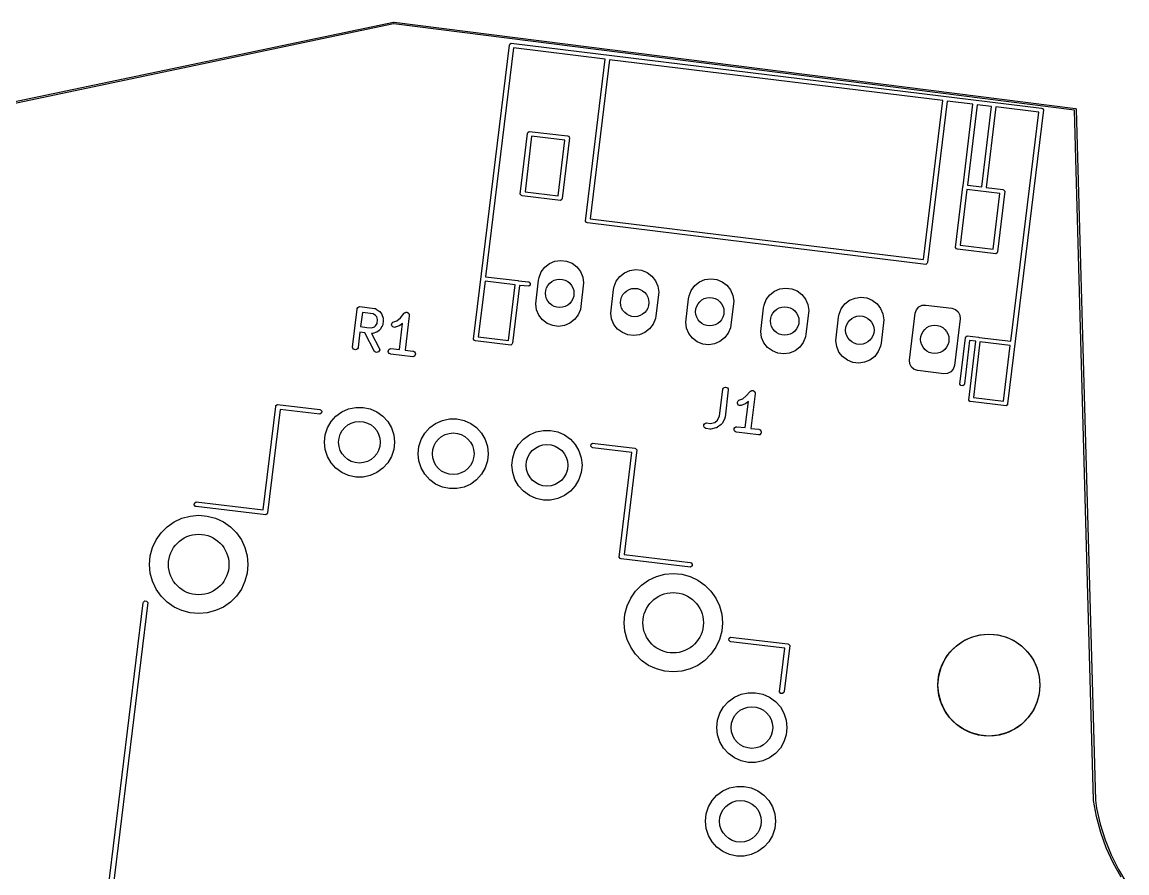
# Model space of a CAD drawing. Extents: x 3.63 to 6.09, y -4.55 to -2.25.
# Drawn here: x 4.633 to 5.784, y -3.136 to -2.249 of the extents above; entities that cross this region are included whole.
import ezdxf

# ---------------------------------------------------------------- set-up
doc = ezdxf.new("R2010")
doc.units = 0
doc.header["$MEASUREMENT"] = 0
doc.layers.add('BLACK', color=7, linetype='CONTINUOUS')

msp = doc.modelspace()

# ---------------------------------------------------------------- linework, layer by layer
at = {"layer": 'BLACK', "linetype": 'CONTINUOUS'}
for p, q in [((4.4659, -2.3652), (5.0198, -2.249)), ((5.0198, -2.251), (4.466, -2.3671)), ((5.0198, -2.249), (5.0202, -2.249)), ((5.0199, -2.251), (5.0198, -2.251)), ((5.729, -2.3408), (5.0199, -2.251)), ((5.0202, -2.249), (5.0203, -2.2491)), ((5.0203, -2.2491), (5.7301, -2.339)), ((5.1031, -2.5795), (5.1405, -2.273)), ((5.1448, -2.2759), (5.1156, -2.5145)), ((5.1405, -2.273), (5.1408, -2.2722)), ((5.1408, -2.2722), (5.1422, -2.2711)), ((5.1422, -2.2711), (5.6949, -2.3387)), ((5.2403, -2.2876), (5.1448, -2.2759)), ((5.2197, -2.4566), (5.2403, -2.2876)), ((5.2448, -2.2882), (5.2246, -2.4541)), ((5.592, -2.3307), (5.2448, -2.2882)), ((5.5718, -2.4966), (5.592, -2.3307)), ((5.5965, -2.3313), (5.576, -2.4995)), ((5.6233, -2.3345), (5.5965, -2.3313)), ((5.613, -2.4198), (5.6233, -2.3345)), ((5.6278, -2.3351), (5.6176, -2.4191)), ((5.6428, -2.3369), (5.6278, -2.3351)), ((5.6327, -2.4208), (5.6428, -2.3369)), ((5.6473, -2.3375), (5.6372, -2.4214)), ((5.692, -2.343), (5.6473, -2.3375)), ((5.6969, -2.3405), (5.6595, -2.647)), ((5.6629, -2.5815), (5.692, -2.343)), ((5.6949, -2.3387), (5.6958, -2.339)), ((5.6958, -2.339), (5.6969, -2.3405)), ((5.7491, -3.0598), (5.729, -2.3408)), ((5.7301, -2.339), (5.7303, -2.3391)), ((5.7303, -2.3391), (5.7304, -2.3391)), ((5.7304, -2.3391), (5.7304, -2.3391)), ((5.7304, -2.3391), (5.7305, -2.3391)), ((5.7305, -2.3391), (5.7307, -2.3394)), ((5.7307, -2.3394), (5.7309, -2.3396)), ((5.7309, -2.3396), (5.7309, -2.3397)), ((5.7309, -2.3397), (5.7309, -2.3397)), ((5.7309, -2.3397), (5.7309, -2.34)), ((5.7309, -2.34), (5.751, -3.0599)), ((5.1518, -2.4284), (5.1594, -2.365)), ((5.1636, -2.3679), (5.1567, -2.4259)), ((5.1594, -2.365), (5.1597, -2.3641)), ((5.1597, -2.3641), (5.1611, -2.363)), ((5.1611, -2.363), (5.2011, -2.3677)), ((5.1982, -2.372), (5.1636, -2.3679)), ((5.2031, -2.3695), (5.1955, -2.4329)), ((5.2011, -2.3677), (5.202, -2.368)), ((5.202, -2.368), (5.2027, -2.3689)), ((5.2027, -2.3689), (5.2031, -2.3695)), ((5.1912, -2.43), (5.1982, -2.372)), ((5.1529, -2.4299), (5.1518, -2.4284)), ((5.1567, -2.4259), (5.1912, -2.43)), ((5.6051, -2.4841), (5.6127, -2.4207)), ((5.6169, -2.4236), (5.61, -2.4816)), ((5.6127, -2.4207), (5.613, -2.4198)), ((5.6515, -2.4276), (5.6169, -2.4236)), ((5.6176, -2.4191), (5.6327, -2.4208)), ((5.6372, -2.4214), (5.6544, -2.4234)), ((5.6445, -2.4857), (5.6515, -2.4276)), ((5.6564, -2.4251), (5.6488, -2.4886)), ((5.6544, -2.4234), (5.6553, -2.4237)), ((5.6553, -2.4237), (5.656, -2.4246)), ((5.656, -2.4246), (5.6564, -2.4251)), ((5.1538, -2.4302), (5.1529, -2.4299)), ((5.1938, -2.4349), (5.1538, -2.4302)), ((5.1952, -2.4338), (5.1938, -2.4349)), ((5.1955, -2.4329), (5.1952, -2.4338)), ((5.2208, -2.458), (5.2197, -2.4566)), ((5.2217, -2.4583), (5.2208, -2.458)), ((5.5743, -2.5015), (5.2217, -2.4583)), ((5.2246, -2.4541), (5.5718, -2.4966)), ((5.6062, -2.4855), (5.6051, -2.4841)), ((5.6071, -2.4858), (5.6062, -2.4855)), ((5.6471, -2.4905), (5.6071, -2.4858)), ((5.61, -2.4816), (5.6445, -2.4857)), ((5.1879, -2.4982), (5.194, -2.4974)), ((5.194, -2.4974), (5.2001, -2.4981)), ((5.6485, -2.4894), (5.6471, -2.4905)), ((5.6488, -2.4886), (5.6485, -2.4894)), ((5.1736, -2.5094), (5.1773, -2.5044)), ((5.1773, -2.5044), (5.1822, -2.5006)), ((5.1822, -2.5006), (5.1879, -2.4982)), ((5.2001, -2.4981), (5.2058, -2.5004)), ((5.2058, -2.5004), (5.2107, -2.5042)), ((5.2107, -2.5042), (5.2145, -2.509)), ((5.2145, -2.509), (5.2169, -2.5147)), ((5.2603, -2.5102), (5.266, -2.5078)), ((5.266, -2.5078), (5.2721, -2.507)), ((5.2721, -2.507), (5.2782, -2.5077)), ((5.2782, -2.5077), (5.284, -2.51)), ((5.5757, -2.5003), (5.5743, -2.5015)), ((5.5743, -2.5015), (5.5743, -2.5015)), ((5.5743, -2.5015), (5.5743, -2.5015)), ((5.5743, -2.5015), (5.5743, -2.5015)), ((5.576, -2.4995), (5.5757, -2.5003)), ((5.1151, -2.519), (5.108, -2.577)), ((5.1464, -2.5227), (5.1151, -2.519)), ((5.1156, -2.5145), (5.1493, -2.5185)), ((5.1493, -2.5185), (5.15, -2.5187)), ((5.15, -2.5187), (5.1602, -2.5198)), ((5.1602, -2.5198), (5.1611, -2.5201)), ((5.1611, -2.5201), (5.1622, -2.5215)), ((5.1679, -2.5427), (5.1707, -2.5181)), ((5.1707, -2.5181), (5.1713, -2.5151)), ((5.1713, -2.5151), (5.1736, -2.5094)), ((5.2169, -2.5147), (5.2178, -2.5208)), ((5.2495, -2.5247), (5.2518, -2.519)), ((5.2518, -2.519), (5.2555, -2.514)), ((5.2555, -2.514), (5.2603, -2.5102)), ((5.284, -2.51), (5.2889, -2.5137)), ((5.2889, -2.5137), (5.2927, -2.5186)), ((5.2927, -2.5186), (5.2951, -2.5243)), ((5.3336, -2.5236), (5.3385, -2.5198)), ((5.3385, -2.5198), (5.3442, -2.5174)), ((5.3442, -2.5174), (5.3503, -2.5166)), ((5.3503, -2.5166), (5.3564, -2.5173)), ((5.3564, -2.5173), (5.3621, -2.5196)), ((5.3621, -2.5196), (5.367, -2.5233)), ((5.1394, -2.5807), (5.1464, -2.5227)), ((5.1509, -2.5234), (5.1437, -2.5836)), ((5.1606, -2.5244), (5.1509, -2.5234)), ((5.162, -2.5233), (5.1606, -2.5244)), ((5.1622, -2.5215), (5.162, -2.5233)), ((5.2178, -2.5208), (5.215, -2.5454)), ((5.2461, -2.5523), (5.2489, -2.5277)), ((5.2489, -2.5277), (5.2495, -2.5247)), ((5.296, -2.5304), (5.2931, -2.555)), ((5.2951, -2.5243), (5.296, -2.5304)), ((5.3276, -2.5343), (5.3299, -2.5286)), ((5.3299, -2.5286), (5.3336, -2.5236)), ((5.367, -2.5233), (5.3708, -2.5282)), ((5.3708, -2.5282), (5.3733, -2.5339)), ((5.4118, -2.5332), (5.4167, -2.5294)), ((5.4167, -2.5294), (5.4223, -2.527)), ((5.4223, -2.527), (5.4284, -2.5262)), ((5.4284, -2.5262), (5.4346, -2.5269)), ((5.4346, -2.5269), (5.4403, -2.5292)), ((5.4403, -2.5292), (5.4452, -2.5329)), ((5.1688, -2.5488), (5.1679, -2.5427)), ((5.3242, -2.5619), (5.327, -2.5373)), ((5.327, -2.5373), (5.3276, -2.5343)), ((5.3741, -2.54), (5.3713, -2.5646)), ((5.3733, -2.5339), (5.3741, -2.54)), ((5.4058, -2.5439), (5.4081, -2.5382)), ((5.4081, -2.5382), (5.4118, -2.5332)), ((5.4452, -2.5329), (5.449, -2.5378)), ((5.449, -2.5378), (5.4514, -2.5435)), ((5.4514, -2.5435), (5.4523, -2.5496)), ((5.4862, -2.5478), (5.4899, -2.5428)), ((5.4899, -2.5428), (5.4948, -2.539)), ((5.4948, -2.539), (5.5005, -2.5366)), ((5.5005, -2.5366), (5.5066, -2.5358)), ((5.5066, -2.5358), (5.5127, -2.5365)), ((5.5127, -2.5365), (5.5184, -2.5388)), ((5.5184, -2.5388), (5.5234, -2.5425)), ((5.5234, -2.5425), (5.5271, -2.5474)), ((4.9771, -2.5878), (4.9819, -2.5481)), ((4.9819, -2.5481), (4.982, -2.5476)), ((4.982, -2.5476), (4.9826, -2.5466)), ((4.9826, -2.5466), (4.9835, -2.5459)), ((4.9835, -2.5459), (4.9846, -2.5456)), ((4.9846, -2.5456), (5, -2.5474)), ((4.9873, -2.5518), (4.9855, -2.5664)), ((4.9986, -2.5531), (4.9873, -2.5518)), ((5.0011, -2.5547), (4.9986, -2.5531)), ((5, -2.5474), (5.0006, -2.5475)), ((5.0006, -2.5475), (5.0007, -2.5476)), ((5.0007, -2.5476), (5.0008, -2.5476)), ((5.0008, -2.5476), (5.0013, -2.5479)), ((5.0022, -2.5561), (5.0011, -2.5547)), ((5.0013, -2.5479), (5.0016, -2.5481)), ((5.0016, -2.5481), (5.0017, -2.5481)), ((5.0017, -2.5481), (5.0048, -2.5502)), ((5.0048, -2.5502), (5.005, -2.5504)), ((5.005, -2.5504), (5.0051, -2.5504)), ((5.0051, -2.5504), (5.0051, -2.5505)), ((5.0051, -2.5505), (5.0053, -2.5506)), ((5.0053, -2.5506), (5.0054, -2.5508)), ((5.0054, -2.5508), (5.0071, -2.5529)), ((5.0071, -2.5529), (5.0073, -2.5532)), ((5.0073, -2.5532), (5.0073, -2.5532)), ((5.0073, -2.5532), (5.0074, -2.5533)), ((5.0074, -2.5533), (5.0074, -2.5534)), ((5.0074, -2.5534), (5.0075, -2.5538)), ((5.0075, -2.5538), (5.009, -2.5577)), ((5.0269, -2.5573), (5.0309, -2.5525)), ((5.0309, -2.5525), (5.0314, -2.5521)), ((5.0309, -2.5525), (5.0309, -2.5525)), ((5.0309, -2.5525), (5.0309, -2.5525)), ((5.0309, -2.5525), (5.0309, -2.5525)), ((5.0314, -2.5521), (5.0316, -2.552)), ((5.0316, -2.552), (5.0319, -2.5518)), ((5.036, -2.5551), (5.0317, -2.591)), ((5.0319, -2.5518), (5.0321, -2.5517)), ((5.0321, -2.5517), (5.0324, -2.5516)), ((5.0324, -2.5516), (5.0327, -2.5516)), ((5.0327, -2.5516), (5.033, -2.5515)), ((5.033, -2.5515), (5.0332, -2.5515)), ((5.0332, -2.5515), (5.0335, -2.5515)), ((5.0335, -2.5515), (5.0338, -2.5516)), ((5.0338, -2.5516), (5.0341, -2.5516)), ((5.0341, -2.5516), (5.0344, -2.5518)), ((5.0344, -2.5518), (5.0346, -2.5519)), ((5.0346, -2.5519), (5.0349, -2.5521)), ((5.0349, -2.5521), (5.0351, -2.5522)), ((5.0351, -2.5522), (5.0353, -2.5524)), ((5.0353, -2.5524), (5.0355, -2.5526)), ((5.0355, -2.5526), (5.0356, -2.5529)), ((5.0356, -2.5529), (5.0358, -2.5531)), ((5.0358, -2.5531), (5.0359, -2.5534)), ((5.0359, -2.5534), (5.036, -2.5536)), ((5.036, -2.5536), (5.036, -2.5539)), ((5.036, -2.5539), (5.0361, -2.5542)), ((5.0361, -2.5548), (5.036, -2.5551)), ((5.0361, -2.5542), (5.0361, -2.5545)), ((5.0361, -2.5545), (5.0361, -2.5548)), ((5.1712, -2.5545), (5.1688, -2.5488)), ((5.175, -2.5593), (5.1712, -2.5545)), ((5.2121, -2.5541), (5.2084, -2.5591)), ((5.2144, -2.5484), (5.2121, -2.5541)), ((5.215, -2.5454), (5.2144, -2.5484)), ((5.2469, -2.5584), (5.2461, -2.5523)), ((5.2931, -2.555), (5.2926, -2.558)), ((5.4024, -2.5715), (5.4052, -2.5469)), ((5.4052, -2.5469), (5.4058, -2.5439)), ((5.4523, -2.5496), (5.4494, -2.5742)), ((5.4833, -2.5565), (5.4839, -2.5535)), ((5.4839, -2.5535), (5.4862, -2.5478)), ((5.5271, -2.5474), (5.5296, -2.5531)), ((5.5296, -2.5531), (5.5304, -2.5592)), ((5.5572, -2.6013), (5.5632, -2.5524)), ((5.5632, -2.5524), (5.5644, -2.5488)), ((5.5644, -2.5488), (5.5669, -2.5459)), ((5.5669, -2.5459), (5.5703, -2.5441)), ((5.5703, -2.5441), (5.5741, -2.5439)), ((5.5741, -2.5439), (5.6015, -2.5472)), ((5.6015, -2.5472), (5.6052, -2.5484)), ((5.6052, -2.5484), (5.6081, -2.5509)), ((5.6081, -2.5509), (5.6098, -2.5544)), ((5.6098, -2.5544), (5.6101, -2.5582)), ((4.9855, -2.5664), (4.9918, -2.5672)), ((4.9998, -2.5667), (5.0011, -2.5657)), ((5.0011, -2.5657), (5.0027, -2.5631)), ((5.0032, -2.5589), (5.0022, -2.5561)), ((5.0027, -2.5631), (5.0032, -2.5589)), ((5.0077, -2.5662), (5.0057, -2.5694)), ((5.0078, -2.5662), (5.0077, -2.5662)), ((5.008, -2.5659), (5.0078, -2.5662)), ((5.0083, -2.5654), (5.008, -2.5659)), ((5.0085, -2.5646), (5.0083, -2.5652)), ((5.0083, -2.5652), (5.0083, -2.5653)), ((5.0083, -2.5653), (5.0083, -2.5654)), ((5.009, -2.5595), (5.0085, -2.5646)), ((5.009, -2.5577), (5.0091, -2.5583)), ((5.0091, -2.5594), (5.009, -2.5595)), ((5.0091, -2.5583), (5.0091, -2.5584)), ((5.0091, -2.5584), (5.0092, -2.5585)), ((5.0092, -2.5585), (5.0091, -2.559)), ((5.0091, -2.559), (5.0091, -2.5594)), ((5.0177, -2.5647), (5.0178, -2.5635)), ((5.0181, -2.5657), (5.0177, -2.5647)), ((5.0178, -2.5635), (5.0183, -2.5625)), ((5.0189, -2.5666), (5.0181, -2.5657)), ((5.0183, -2.5625), (5.0191, -2.5617)), ((5.0199, -2.5671), (5.0189, -2.5666)), ((5.0191, -2.5617), (5.0233, -2.5602)), ((5.0256, -2.5656), (5.0216, -2.567)), ((5.0233, -2.5602), (5.0269, -2.5573)), ((5.0259, -2.5655), (5.0256, -2.5656)), ((5.0259, -2.5903), (5.0292, -2.563)), ((5.026, -2.5654), (5.0259, -2.5655)), ((5.0261, -2.5654), (5.026, -2.5654)), ((5.0262, -2.5653), (5.0261, -2.5654)), ((5.0264, -2.5652), (5.0262, -2.5653)), ((5.0292, -2.563), (5.0264, -2.5652)), ((5.1799, -2.5631), (5.175, -2.5593)), ((5.1856, -2.5654), (5.1799, -2.5631)), ((5.1917, -2.5661), (5.1856, -2.5654)), ((5.1979, -2.5653), (5.1917, -2.5661)), ((5.2035, -2.5628), (5.1979, -2.5653)), ((5.2084, -2.5591), (5.2035, -2.5628)), ((5.2493, -2.5641), (5.2469, -2.5584)), ((5.2531, -2.5689), (5.2493, -2.5641)), ((5.2903, -2.5637), (5.2865, -2.5686)), ((5.2926, -2.558), (5.2903, -2.5637)), ((5.3251, -2.568), (5.3242, -2.5619)), ((5.3713, -2.5646), (5.3707, -2.5676)), ((5.4805, -2.5811), (5.4833, -2.5565)), ((5.5304, -2.5592), (5.5276, -2.5838)), ((5.6101, -2.5582), (5.6041, -2.607)), ((4.9848, -2.5722), (4.9829, -2.5879)), ((4.9897, -2.5728), (4.9848, -2.5722)), ((5, -2.5922), (4.9897, -2.5728)), ((4.9918, -2.5672), (4.9919, -2.5672)), ((4.9919, -2.5672), (4.992, -2.5672)), ((4.992, -2.5672), (4.9969, -2.5678)), ((4.9969, -2.5737), (4.9968, -2.5737)), ((4.9968, -2.5737), (5.0049, -2.5889)), ((4.9969, -2.5678), (4.9998, -2.5667)), ((4.9974, -2.5737), (4.9969, -2.5737)), ((4.9975, -2.5737), (4.9974, -2.5737)), ((4.9976, -2.5737), (4.9975, -2.5737)), ((4.9982, -2.5736), (4.9976, -2.5737)), ((5.0021, -2.5721), (4.9982, -2.5736)), ((5.0025, -2.572), (5.0021, -2.5721)), ((5.0026, -2.5719), (5.0025, -2.572)), ((5.0027, -2.5719), (5.0026, -2.5719)), ((5.0026, -2.5719), (5.0026, -2.5719)), ((5.0029, -2.5717), (5.0027, -2.5719)), ((5.005, -2.57), (5.0029, -2.5717)), ((5.0053, -2.5698), (5.005, -2.57)), ((5.0054, -2.5697), (5.0053, -2.5698)), ((5.0055, -2.5696), (5.0054, -2.5697)), ((5.0054, -2.5697), (5.0054, -2.5697)), ((5.0057, -2.5694), (5.0055, -2.5696)), ((5.0211, -2.5672), (5.0199, -2.5671)), ((5.0216, -2.567), (5.0211, -2.5672)), ((5.108, -2.577), (5.1394, -2.5807)), ((5.2581, -2.5726), (5.2531, -2.5689)), ((5.2638, -2.575), (5.2581, -2.5726)), ((5.2699, -2.5757), (5.2638, -2.575)), ((5.276, -2.5749), (5.2699, -2.5757)), ((5.2817, -2.5724), (5.276, -2.5749)), ((5.2865, -2.5686), (5.2817, -2.5724)), ((5.3275, -2.5737), (5.3251, -2.568)), ((5.3313, -2.5785), (5.3275, -2.5737)), ((5.3684, -2.5733), (5.3647, -2.5782)), ((5.3707, -2.5676), (5.3684, -2.5733)), ((5.4032, -2.5776), (5.4024, -2.5715)), ((5.4056, -2.5833), (5.4032, -2.5776)), ((5.4489, -2.5772), (5.4466, -2.5829)), ((5.4494, -2.5742), (5.4489, -2.5772)), ((5.6098, -2.6265), (5.6156, -2.5781)), ((5.6156, -2.5781), (5.6158, -2.5772)), ((5.6158, -2.5772), (5.6173, -2.5761)), ((5.6158, -2.5772), (5.6158, -2.5772)), ((5.6173, -2.5761), (5.6291, -2.5774)), ((5.6291, -2.5774), (5.63, -2.5777)), ((5.63, -2.5777), (5.6629, -2.5815)), ((4.9774, -2.5889), (4.9771, -2.5878)), ((4.9781, -2.5898), (4.9774, -2.5889)), ((4.9822, -2.5895), (4.9813, -2.5902)), ((4.9828, -2.5885), (4.9822, -2.5895)), ((4.9829, -2.5879), (4.9828, -2.5885)), ((5.0049, -2.5889), (5.0052, -2.5895)), ((5.0052, -2.5895), (5.0053, -2.5906)), ((5.015, -2.5902), (5.0159, -2.5895)), ((5.0159, -2.5895), (5.017, -2.5892)), ((5.017, -2.5892), (5.0259, -2.5903)), ((5.1042, -2.581), (5.1031, -2.5795)), ((5.1051, -2.5813), (5.1042, -2.581)), ((5.1419, -2.5856), (5.1051, -2.5813)), ((5.1434, -2.5845), (5.1419, -2.5856)), ((5.1419, -2.5856), (5.1419, -2.5856)), ((5.1419, -2.5856), (5.1419, -2.5856)), ((5.1419, -2.5856), (5.1419, -2.5856)), ((5.1437, -2.5836), (5.1434, -2.5845)), ((5.3362, -2.5822), (5.3313, -2.5785)), ((5.3419, -2.5846), (5.3362, -2.5822)), ((5.3481, -2.5853), (5.3419, -2.5846)), ((5.3542, -2.5844), (5.3481, -2.5853)), ((5.3598, -2.582), (5.3542, -2.5844)), ((5.3647, -2.5782), (5.3598, -2.582)), ((5.4094, -2.5881), (5.4056, -2.5833)), ((5.4144, -2.5918), (5.4094, -2.5881)), ((5.4429, -2.5878), (5.438, -2.5916)), ((5.4466, -2.5829), (5.4429, -2.5878)), ((5.4814, -2.5872), (5.4805, -2.5811)), ((5.4838, -2.5929), (5.4814, -2.5872)), ((5.527, -2.5868), (5.5247, -2.5925)), ((5.5276, -2.5838), (5.527, -2.5868)), ((5.6198, -2.581), (5.6144, -2.6261)), ((5.6189, -2.6429), (5.6262, -2.5817)), ((5.6262, -2.5817), (5.6198, -2.581)), ((5.6307, -2.5823), (5.6238, -2.6404)), ((5.6623, -2.5861), (5.6307, -2.5823)), ((5.6552, -2.6441), (5.6623, -2.5861)), ((4.9791, -2.5904), (4.9781, -2.5898)), ((4.9802, -2.5905), (4.9791, -2.5904)), ((4.9813, -2.5902), (4.9802, -2.5905)), ((5.0009, -2.5929), (5, -2.5922)), ((5.002, -2.5933), (5.0009, -2.5929)), ((5.0032, -2.5931), (5.002, -2.5933)), ((5.0042, -2.5926), (5.0032, -2.5931)), ((5.0049, -2.5917), (5.0042, -2.5926)), ((5.0053, -2.5906), (5.0049, -2.5917)), ((5.0143, -2.5924), (5.0144, -2.5912)), ((5.0146, -2.5935), (5.0143, -2.5924)), ((5.0144, -2.5912), (5.015, -2.5902)), ((5.0153, -2.5944), (5.0146, -2.5935)), ((5.0163, -2.5949), (5.0153, -2.5944)), ((5.0169, -2.5951), (5.0163, -2.5949)), ((5.0398, -2.5978), (5.0169, -2.5951)), ((5.0317, -2.591), (5.0399, -2.592)), ((5.0409, -2.5975), (5.0398, -2.5978)), ((5.0399, -2.592), (5.0405, -2.5921)), ((5.0405, -2.5921), (5.0415, -2.5927)), ((5.0418, -2.5968), (5.0409, -2.5975)), ((5.0415, -2.5927), (5.0422, -2.5936)), ((5.0424, -2.5958), (5.0418, -2.5968)), ((5.0422, -2.5936), (5.0425, -2.5947)), ((5.0425, -2.5947), (5.0424, -2.5958)), ((5.4201, -2.5942), (5.4144, -2.5918)), ((5.4262, -2.5949), (5.4201, -2.5942)), ((5.4323, -2.594), (5.4262, -2.5949)), ((5.438, -2.5916), (5.4323, -2.594)), ((5.4876, -2.5977), (5.4838, -2.5929)), ((5.4925, -2.6014), (5.4876, -2.5977)), ((5.521, -2.5974), (5.5161, -2.6012)), ((5.5247, -2.5925), (5.521, -2.5974)), ((5.4982, -2.6037), (5.4925, -2.6014)), ((5.5044, -2.6045), (5.4982, -2.6037)), ((5.5105, -2.6036), (5.5044, -2.6045)), ((5.5161, -2.6012), (5.5105, -2.6036)), ((5.5575, -2.6051), (5.5572, -2.6013)), ((5.5592, -2.6085), (5.5575, -2.6051)), ((5.5621, -2.611), (5.5592, -2.6085)), ((5.5658, -2.6122), (5.5621, -2.611)), ((5.5931, -2.6156), (5.5658, -2.6122)), ((5.6029, -2.6107), (5.6004, -2.6136)), ((5.6041, -2.607), (5.6029, -2.6107)), ((5.5969, -2.6153), (5.5931, -2.6156)), ((5.6004, -2.6136), (5.5969, -2.6153)), ((5.3594, -2.6594), (5.3627, -2.6321)), ((5.3627, -2.6321), (5.3628, -2.6316)), ((5.3628, -2.6316), (5.3634, -2.6306)), ((5.3634, -2.6306), (5.3643, -2.6298)), ((5.3643, -2.6298), (5.3654, -2.6295)), ((5.3685, -2.6323), (5.3651, -2.6608)), ((5.3654, -2.6295), (5.3665, -2.6297)), ((5.3665, -2.6297), (5.3675, -2.6302)), ((5.3675, -2.6302), (5.3682, -2.6312)), ((5.3682, -2.6312), (5.3685, -2.6323)), ((5.3872, -2.6387), (5.3913, -2.634)), ((5.3913, -2.634), (5.3917, -2.6336)), ((5.3913, -2.634), (5.3913, -2.634)), ((5.3913, -2.634), (5.3913, -2.634)), ((5.3913, -2.634), (5.3913, -2.634)), ((5.3917, -2.6336), (5.392, -2.6335)), ((5.392, -2.6335), (5.3922, -2.6333)), ((5.3922, -2.6333), (5.3925, -2.6332)), ((5.3925, -2.6332), (5.3927, -2.6331)), ((5.3927, -2.6331), (5.393, -2.633)), ((5.393, -2.633), (5.3933, -2.633)), ((5.3933, -2.633), (5.3936, -2.633)), ((5.3936, -2.633), (5.3939, -2.633)), ((5.3939, -2.633), (5.3941, -2.6331)), ((5.3941, -2.6331), (5.3944, -2.6331)), ((5.3944, -2.6331), (5.3947, -2.6332)), ((5.3947, -2.6332), (5.395, -2.6333)), ((5.395, -2.6333), (5.3952, -2.6335)), ((5.3952, -2.6335), (5.3954, -2.6337)), ((5.3954, -2.6337), (5.3956, -2.6339)), ((5.3956, -2.6339), (5.3958, -2.6341)), ((5.3958, -2.6341), (5.396, -2.6343)), ((5.396, -2.6343), (5.3961, -2.6346)), ((5.3961, -2.6346), (5.3962, -2.6349)), ((5.3962, -2.6349), (5.3964, -2.6351)), ((5.3964, -2.6351), (5.3964, -2.6354)), ((5.3964, -2.6354), (5.3965, -2.6357)), ((5.6109, -2.6279), (5.6098, -2.6265)), ((5.6127, -2.6281), (5.6109, -2.6279)), ((5.6141, -2.627), (5.6127, -2.6281)), ((5.6144, -2.6261), (5.6141, -2.627)), ((5.3781, -2.645), (5.3786, -2.6439)), ((5.3781, -2.6461), (5.3781, -2.645)), ((5.3784, -2.6472), (5.3781, -2.6461)), ((5.3786, -2.6439), (5.3795, -2.6432)), ((5.3795, -2.6432), (5.3836, -2.6416)), ((5.3859, -2.647), (5.382, -2.6485)), ((5.3836, -2.6416), (5.3872, -2.6387)), ((5.3863, -2.6469), (5.3859, -2.647)), ((5.3862, -2.6717), (5.3895, -2.6444)), ((5.3864, -2.6469), (5.3863, -2.6469)), ((5.3865, -2.6468), (5.3864, -2.6468)), ((5.3864, -2.6468), (5.3864, -2.6469)), ((5.3867, -2.6466), (5.3865, -2.6468)), ((5.3895, -2.6444), (5.3867, -2.6466)), ((5.3964, -2.6365), (5.392, -2.6724)), ((5.3965, -2.6357), (5.3964, -2.636)), ((5.3964, -2.636), (5.3964, -2.6363)), ((5.3964, -2.6363), (5.3964, -2.6365)), ((5.62, -2.6443), (5.6189, -2.6429)), ((5.6209, -2.6446), (5.62, -2.6443)), ((5.6578, -2.6489), (5.6209, -2.6446)), ((5.6238, -2.6404), (5.6552, -2.6441)), ((5.6595, -2.647), (5.6592, -2.6478)), ((4.8839, -2.7575), (4.897, -2.6496)), ((4.9015, -2.6526), (4.8884, -2.7606)), ((4.897, -2.6496), (4.8973, -2.6487)), ((4.8973, -2.6487), (4.8988, -2.6475)), ((4.8988, -2.6475), (4.9428, -2.6527)), ((4.9431, -2.6576), (4.9015, -2.6526)), ((4.9428, -2.6527), (4.9437, -2.653)), ((4.9446, -2.6564), (4.9431, -2.6576)), ((4.9437, -2.653), (4.9449, -2.6545)), ((4.9449, -2.6545), (4.9446, -2.6564)), ((4.9598, -2.6597), (4.9659, -2.6553)), ((4.9659, -2.6553), (4.9729, -2.6522)), ((4.9729, -2.6522), (4.9804, -2.6506)), ((4.9804, -2.6506), (4.988, -2.6506)), ((4.988, -2.6506), (4.9955, -2.6522)), ((4.9955, -2.6522), (5.0024, -2.6553)), ((5.0024, -2.6553), (5.0086, -2.6597)), ((5.3792, -2.6481), (5.3784, -2.6472)), ((5.3803, -2.6486), (5.3792, -2.6481)), ((5.3814, -2.6486), (5.3803, -2.6486)), ((5.382, -2.6485), (5.3814, -2.6486)), ((5.6592, -2.6478), (5.6578, -2.6489)), ((5.6578, -2.6489), (5.6578, -2.6489)), ((5.6578, -2.6489), (5.6578, -2.6489)), ((5.6578, -2.6489), (5.6578, -2.6489)), ((4.9509, -2.672), (4.9547, -2.6654)), ((4.9547, -2.6654), (4.9598, -2.6597)), ((5.0086, -2.6597), (5.0137, -2.6654)), ((5.0137, -2.6654), (5.0175, -2.672)), ((5.0575, -2.6717), (5.0636, -2.6673)), ((5.0636, -2.6673), (5.0706, -2.6642)), ((5.0706, -2.6642), (5.0781, -2.6626)), ((5.0781, -2.6626), (5.0857, -2.6626)), ((5.0857, -2.6626), (5.0932, -2.6642)), ((5.0932, -2.6642), (5.1001, -2.6673)), ((5.1001, -2.6673), (5.1063, -2.6717)), ((5.343, -2.6699), (5.3431, -2.6688)), ((5.3433, -2.6711), (5.343, -2.6699)), ((5.3431, -2.6688), (5.3437, -2.6678)), ((5.3437, -2.6678), (5.3446, -2.6671)), ((5.3446, -2.6671), (5.3457, -2.6668)), ((5.3457, -2.6668), (5.3497, -2.6672)), ((5.3497, -2.6672), (5.3543, -2.6662)), ((5.3543, -2.6662), (5.3573, -2.6638)), ((5.3573, -2.6638), (5.3594, -2.6594)), ((5.3611, -2.6683), (5.3573, -2.6713)), ((5.3614, -2.668), (5.3611, -2.6683)), ((5.3611, -2.6683), (5.3611, -2.6683)), ((5.3619, -2.6677), (5.3614, -2.668)), ((5.362, -2.6675), (5.3619, -2.6676)), ((5.3619, -2.6676), (5.3619, -2.6677)), ((5.3623, -2.667), (5.362, -2.6675)), ((5.3648, -2.6617), (5.3623, -2.667)), ((5.365, -2.6613), (5.3648, -2.6617)), ((5.3651, -2.6608), (5.365, -2.661)), ((5.365, -2.661), (5.365, -2.6611)), ((5.365, -2.6611), (5.365, -2.6612)), ((5.365, -2.6612), (5.365, -2.6613)), ((4.9477, -2.6869), (4.9485, -2.6793)), ((4.9485, -2.6793), (4.9509, -2.672)), ((5.0175, -2.672), (5.0199, -2.6793)), ((5.0199, -2.6793), (5.0207, -2.6869)), ((5.0485, -2.684), (5.0524, -2.6774)), ((5.0524, -2.6774), (5.0575, -2.6717)), ((5.1063, -2.6717), (5.1114, -2.6774)), ((5.1114, -2.6774), (5.1152, -2.684)), ((5.1552, -2.6837), (5.1613, -2.6792)), ((5.1613, -2.6792), (5.1683, -2.6761)), ((5.1683, -2.6761), (5.1758, -2.6746)), ((5.1758, -2.6746), (5.1834, -2.6746)), ((5.1834, -2.6746), (5.1909, -2.6761)), ((5.1909, -2.6761), (5.1978, -2.6792)), ((5.1978, -2.6792), (5.204, -2.6837)), ((5.344, -2.672), (5.3433, -2.6711)), ((5.345, -2.6725), (5.344, -2.672)), ((5.3456, -2.6727), (5.345, -2.6725)), ((5.3493, -2.6731), (5.3456, -2.6727)), ((5.3496, -2.6731), (5.3493, -2.6731)), ((5.3498, -2.6731), (5.3496, -2.6731)), ((5.3499, -2.6731), (5.3498, -2.6731)), ((5.3502, -2.6731), (5.3499, -2.6731)), ((5.3499, -2.6731), (5.3499, -2.6731)), ((5.3556, -2.6719), (5.3502, -2.6731)), ((5.3557, -2.672), (5.3556, -2.6719)), ((5.3561, -2.6718), (5.3557, -2.672)), ((5.3566, -2.6717), (5.3561, -2.6718)), ((5.3567, -2.6717), (5.3566, -2.6717)), ((5.3568, -2.6716), (5.3567, -2.6717)), ((5.3573, -2.6713), (5.3568, -2.6716)), ((5.3746, -2.6738), (5.3747, -2.6727)), ((5.3749, -2.6749), (5.3746, -2.6738)), ((5.3747, -2.6727), (5.3753, -2.6717)), ((5.3756, -2.6758), (5.3749, -2.6749)), ((5.3753, -2.6717), (5.3762, -2.671)), ((5.3766, -2.6764), (5.3756, -2.6758)), ((5.3762, -2.671), (5.3773, -2.6707)), ((5.3772, -2.6765), (5.3766, -2.6764)), ((5.4001, -2.6793), (5.3772, -2.6765)), ((5.3773, -2.6707), (5.3862, -2.6717)), ((5.392, -2.6724), (5.4002, -2.6734)), ((5.4012, -2.679), (5.4001, -2.6793)), ((5.4002, -2.6734), (5.4008, -2.6736)), ((5.4008, -2.6736), (5.4018, -2.6741)), ((5.4021, -2.6783), (5.4012, -2.679)), ((5.4018, -2.6741), (5.4025, -2.675)), ((5.4027, -2.6773), (5.4021, -2.6783)), ((5.4025, -2.675), (5.4028, -2.6761)), ((5.4028, -2.6761), (5.4027, -2.6773)), ((4.9485, -2.6945), (4.9477, -2.6869)), ((5.0207, -2.6869), (5.0199, -2.6945)), ((5.0454, -2.6989), (5.0462, -2.6913)), ((5.0462, -2.6913), (5.0485, -2.684)), ((5.1152, -2.684), (5.1176, -2.6913)), ((5.1176, -2.6913), (5.1184, -2.6989)), ((5.1462, -2.696), (5.1501, -2.6894)), ((5.1501, -2.6894), (5.1552, -2.6837)), ((5.204, -2.6837), (5.2091, -2.6894)), ((5.2091, -2.6894), (5.2129, -2.696)), ((5.2253, -2.6909), (5.2256, -2.689)), ((5.2265, -2.6924), (5.2253, -2.6909)), ((5.2256, -2.689), (5.2271, -2.6878)), ((5.2274, -2.6927), (5.2265, -2.6924)), ((5.2271, -2.6878), (5.271, -2.693)), ((5.268, -2.6975), (5.2274, -2.6927)), ((5.271, -2.693), (5.2719, -2.6933)), ((4.9509, -2.7017), (4.9485, -2.6945)), ((4.9547, -2.7083), (4.9509, -2.7017)), ((5.0175, -2.7017), (5.0137, -2.7083)), ((5.0199, -2.6945), (5.0175, -2.7017)), ((5.0462, -2.7064), (5.0454, -2.6989)), ((5.1184, -2.6989), (5.1176, -2.7064)), ((5.1431, -2.7109), (5.1439, -2.7033)), ((5.1439, -2.7033), (5.1462, -2.696)), ((5.2129, -2.696), (5.2153, -2.7033)), ((5.2153, -2.7033), (5.2161, -2.7109)), ((5.2548, -2.8065), (5.268, -2.6975)), ((5.2731, -2.6948), (5.2599, -2.8039)), ((5.2719, -2.6933), (5.2731, -2.6948)), ((4.9598, -2.714), (4.9547, -2.7083)), ((4.9659, -2.7185), (4.9598, -2.714)), ((5.0086, -2.714), (5.0024, -2.7185)), ((5.0137, -2.7083), (5.0086, -2.714)), ((5.0485, -2.7137), (5.0462, -2.7064)), ((5.0524, -2.7203), (5.0485, -2.7137)), ((5.1152, -2.7137), (5.1114, -2.7203)), ((5.1176, -2.7064), (5.1152, -2.7137)), ((5.1439, -2.7184), (5.1431, -2.7109)), ((5.2161, -2.7109), (5.2153, -2.7184)), ((4.9729, -2.7216), (4.9659, -2.7185)), ((4.9804, -2.7232), (4.9729, -2.7216)), ((4.988, -2.7232), (4.9804, -2.7232)), ((4.9955, -2.7216), (4.988, -2.7232)), ((5.0024, -2.7185), (4.9955, -2.7216)), ((5.0575, -2.726), (5.0524, -2.7203)), ((5.0636, -2.7305), (5.0575, -2.726)), ((5.1063, -2.726), (5.1001, -2.7305)), ((5.1114, -2.7203), (5.1063, -2.726)), ((5.1462, -2.7257), (5.1439, -2.7184)), ((5.1501, -2.7323), (5.1462, -2.7257)), ((5.2129, -2.7257), (5.2091, -2.7323)), ((5.2153, -2.7184), (5.2129, -2.7257)), ((5.0706, -2.7336), (5.0636, -2.7305)), ((5.0781, -2.7352), (5.0706, -2.7336)), ((5.0857, -2.7352), (5.0781, -2.7352)), ((5.0932, -2.7336), (5.0857, -2.7352)), ((5.1001, -2.7305), (5.0932, -2.7336)), ((5.1552, -2.738), (5.1501, -2.7323)), ((5.1613, -2.7425), (5.1552, -2.738)), ((5.204, -2.738), (5.1978, -2.7425)), ((5.2091, -2.7323), (5.204, -2.738)), ((4.8122, -2.7522), (4.8124, -2.7503)), ((4.8124, -2.7503), (4.814, -2.7491)), ((4.814, -2.7491), (4.8839, -2.7575)), ((5.1683, -2.7456), (5.1613, -2.7425)), ((5.1758, -2.7472), (5.1683, -2.7456)), ((5.1834, -2.7472), (5.1758, -2.7472)), ((5.1909, -2.7456), (5.1834, -2.7472)), ((5.1978, -2.7425), (5.1909, -2.7456)), ((4.8134, -2.7537), (4.8122, -2.7522)), ((4.8143, -2.754), (4.8134, -2.7537)), ((4.8866, -2.7627), (4.8143, -2.754)), ((4.8881, -2.7615), (4.8866, -2.7627)), ((4.8884, -2.7606), (4.8881, -2.7615)), ((4.7839, -2.775), (4.7912, -2.7699)), ((4.7912, -2.7699), (4.7993, -2.7661)), ((4.7993, -2.7661), (4.8079, -2.7638)), ((4.8079, -2.7638), (4.8168, -2.763)), ((4.8168, -2.763), (4.8257, -2.7638)), ((4.8257, -2.7638), (4.8344, -2.7661)), ((4.8344, -2.7661), (4.8425, -2.7699)), ((4.8425, -2.7699), (4.8498, -2.775)), ((4.7724, -2.7886), (4.7776, -2.7813)), ((4.7776, -2.7813), (4.7839, -2.775)), ((4.8498, -2.775), (4.8561, -2.7813)), ((4.8561, -2.7813), (4.8612, -2.7886)), ((4.7663, -2.8054), (4.7687, -2.7967)), ((4.7687, -2.7967), (4.7724, -2.7886)), ((4.8612, -2.7886), (4.865, -2.7967)), ((4.865, -2.7967), (4.8673, -2.8054)), ((4.7656, -2.8143), (4.7663, -2.8054)), ((4.8673, -2.8054), (4.8681, -2.8143)), ((5.2559, -2.808), (5.2548, -2.8065)), ((5.2569, -2.8083), (5.2559, -2.808)), ((5.2599, -2.8039), (5.3288, -2.8121)), ((4.7663, -2.8232), (4.7656, -2.8143)), ((4.8681, -2.8143), (4.8673, -2.8232)), ((5.3291, -2.817), (5.2569, -2.8083)), ((5.3288, -2.8121), (5.3297, -2.8124)), ((5.3307, -2.8158), (5.3291, -2.817)), ((5.3297, -2.8124), (5.3309, -2.814)), ((5.3309, -2.814), (5.3307, -2.8158)), ((4.7687, -2.8318), (4.7663, -2.8232)), ((4.8673, -2.8232), (4.865, -2.8318)), ((5.2782, -2.8357), (5.2855, -2.8306)), ((5.2855, -2.8306), (5.2936, -2.8268)), ((5.2936, -2.8268), (5.3022, -2.8245)), ((5.3022, -2.8245), (5.3111, -2.8237)), ((5.3111, -2.8237), (5.3201, -2.8245)), ((5.3201, -2.8245), (5.3287, -2.8268)), ((5.3287, -2.8268), (5.3368, -2.8306)), ((5.3368, -2.8306), (5.3441, -2.8357)), ((4.7724, -2.8399), (4.7687, -2.8318)), ((4.7776, -2.8472), (4.7724, -2.8399)), ((4.8612, -2.8399), (4.8561, -2.8472)), ((4.865, -2.8318), (4.8612, -2.8399)), ((5.2668, -2.8493), (5.2719, -2.842)), ((5.2719, -2.842), (5.2782, -2.8357)), ((5.3441, -2.8357), (5.3504, -2.842)), ((5.3504, -2.842), (5.3555, -2.8493)), ((4.7637, -2.854), (4.7272, -3.1527)), ((4.7588, -2.8543), (4.7591, -2.8534)), ((4.7591, -2.8534), (4.7606, -2.8522)), ((4.7606, -2.8522), (4.7625, -2.8525)), ((4.7625, -2.8525), (4.7637, -2.854)), ((4.7839, -2.8535), (4.7776, -2.8472)), ((4.7912, -2.8587), (4.7839, -2.8535)), ((4.8498, -2.8535), (4.8425, -2.8587)), ((4.8561, -2.8472), (4.8498, -2.8535)), ((5.263, -2.8574), (5.2668, -2.8493)), ((5.3555, -2.8493), (5.3593, -2.8574)), ((4.7223, -3.1531), (4.7588, -2.8543)), ((4.7993, -2.8624), (4.7912, -2.8587)), ((4.8079, -2.8648), (4.7993, -2.8624)), ((4.8168, -2.8655), (4.8079, -2.8648)), ((4.8257, -2.8648), (4.8168, -2.8655)), ((4.8344, -2.8624), (4.8257, -2.8648)), ((4.8425, -2.8587), (4.8344, -2.8624)), ((5.2607, -2.8661), (5.263, -2.8574)), ((5.3593, -2.8574), (5.3616, -2.8661)), ((5.2599, -2.875), (5.2607, -2.8661)), ((5.2607, -2.8839), (5.2599, -2.875)), ((5.3616, -2.8661), (5.3624, -2.875)), ((5.3624, -2.875), (5.3616, -2.8839)), ((5.263, -2.8925), (5.2607, -2.8839)), ((5.3616, -2.8839), (5.3593, -2.8925)), ((5.6218, -2.8901), (5.6308, -2.8877)), ((5.6308, -2.8877), (5.64, -2.8869)), ((5.64, -2.8869), (5.6492, -2.8877)), ((5.6492, -2.8877), (5.6582, -2.8901)), ((5.2668, -2.9006), (5.263, -2.8925)), ((5.3593, -2.8925), (5.3555, -2.9006)), ((5.3691, -2.893), (5.3693, -2.8911)), ((5.3703, -2.8945), (5.3691, -2.893)), ((5.3693, -2.8911), (5.3708, -2.8899)), ((5.3712, -2.8948), (5.3703, -2.8945)), ((5.3708, -2.8899), (5.4304, -2.897)), ((5.4274, -2.9015), (5.3712, -2.8948)), ((5.4325, -2.8988), (5.4268, -2.9467)), ((5.4304, -2.897), (5.4313, -2.8973)), ((5.4313, -2.8973), (5.4313, -2.8973)), ((5.4313, -2.8973), (5.4325, -2.8988)), ((5.5993, -2.9058), (5.6058, -2.8993)), ((5.6058, -2.8993), (5.6134, -2.894)), ((5.6134, -2.894), (5.6218, -2.8901)), ((5.6582, -2.8901), (5.6666, -2.894)), ((5.6666, -2.894), (5.6742, -2.8993)), ((5.6742, -2.8993), (5.6807, -2.9058)), ((5.2719, -2.9079), (5.2668, -2.9006)), ((5.2782, -2.9142), (5.2719, -2.9079)), ((5.3504, -2.9079), (5.3441, -2.9142)), ((5.3555, -2.9006), (5.3504, -2.9079)), ((5.4219, -2.947), (5.4274, -2.9015)), ((5.594, -2.9134), (5.5993, -2.9058)), ((5.6807, -2.9058), (5.686, -2.9134)), ((5.2855, -2.9194), (5.2782, -2.9142)), ((5.2936, -2.9231), (5.2855, -2.9194)), ((5.3022, -2.9254), (5.2936, -2.9231)), ((5.3287, -2.9231), (5.3201, -2.9254)), ((5.3368, -2.9194), (5.3287, -2.9231)), ((5.3441, -2.9142), (5.3368, -2.9194)), ((5.5877, -2.9308), (5.5901, -2.9218)), ((5.5901, -2.9218), (5.594, -2.9134)), ((5.686, -2.9134), (5.6899, -2.9218)), ((5.6899, -2.9218), (5.6923, -2.9308)), ((5.3111, -2.9262), (5.3022, -2.9254)), ((5.3201, -2.9254), (5.3111, -2.9262)), ((5.5869, -2.94), (5.5877, -2.9308)), ((5.6923, -2.9308), (5.6931, -2.94)), ((5.5877, -2.9492), (5.5869, -2.94)), ((5.6931, -2.94), (5.6923, -2.9492)), ((5.3636, -2.9627), (5.3687, -2.9571)), ((5.3687, -2.9571), (5.3749, -2.9526)), ((5.3749, -2.9526), (5.3819, -2.9495)), ((5.3819, -2.9495), (5.3893, -2.9479)), ((5.3893, -2.9479), (5.3969, -2.9479)), ((5.3969, -2.9479), (5.4044, -2.9495)), ((5.4044, -2.9495), (5.4114, -2.9526)), ((5.4114, -2.9526), (5.4176, -2.9571)), ((5.4176, -2.9571), (5.4227, -2.9627)), ((5.4231, -2.9486), (5.4219, -2.947)), ((5.425, -2.9488), (5.4231, -2.9486)), ((5.4265, -2.9476), (5.425, -2.9488)), ((5.4268, -2.9467), (5.4265, -2.9476)), ((5.5901, -2.9582), (5.5877, -2.9492)), ((5.6923, -2.9492), (5.6899, -2.9582)), ((5.3574, -2.9766), (5.3598, -2.9694)), ((5.3598, -2.9694), (5.3636, -2.9627)), ((5.4227, -2.9627), (5.4265, -2.9694)), ((5.4265, -2.9694), (5.4288, -2.9766)), ((5.594, -2.9666), (5.5901, -2.9582)), ((5.5993, -2.9742), (5.594, -2.9666)), ((5.686, -2.9666), (5.6807, -2.9742)), ((5.6899, -2.9582), (5.686, -2.9666)), ((5.3566, -2.9842), (5.3574, -2.9766)), ((5.4288, -2.9766), (5.4296, -2.9842)), ((5.6058, -2.9807), (5.5993, -2.9742)), ((5.6134, -2.986), (5.6058, -2.9807)), ((5.6742, -2.9807), (5.6666, -2.986)), ((5.6807, -2.9742), (5.6742, -2.9807)), ((5.3574, -2.9918), (5.3566, -2.9842)), ((5.3598, -2.999), (5.3574, -2.9918)), ((5.4288, -2.9918), (5.4265, -2.999)), ((5.4296, -2.9842), (5.4288, -2.9918)), ((5.6218, -2.9899), (5.6134, -2.986)), ((5.6308, -2.9923), (5.6218, -2.9899)), ((5.64, -2.9931), (5.6308, -2.9923)), ((5.6492, -2.9923), (5.64, -2.9931)), ((5.6582, -2.9899), (5.6492, -2.9923)), ((5.6666, -2.986), (5.6582, -2.9899)), ((5.3636, -3.0056), (5.3598, -2.999)), ((5.4265, -2.999), (5.4227, -3.0056)), ((5.3687, -3.0113), (5.3636, -3.0056)), ((5.3749, -3.0158), (5.3687, -3.0113)), ((5.4176, -3.0113), (5.4114, -3.0158)), ((5.4227, -3.0056), (5.4176, -3.0113)), ((5.3819, -3.0189), (5.3749, -3.0158)), ((5.3893, -3.0205), (5.3819, -3.0189)), ((5.3969, -3.0205), (5.3893, -3.0205)), ((5.4044, -3.0189), (5.3969, -3.0205)), ((5.4114, -3.0158), (5.4044, -3.0189)), ((5.3629, -3.0503), (5.3699, -3.0472)), ((5.3699, -3.0472), (5.3773, -3.0456)), ((5.3773, -3.0456), (5.385, -3.0456)), ((5.385, -3.0456), (5.3924, -3.0472)), ((5.3924, -3.0472), (5.3994, -3.0503)), ((5.3478, -3.067), (5.3516, -3.0604)), ((5.3516, -3.0604), (5.3567, -3.0548)), ((5.3567, -3.0548), (5.3629, -3.0503)), ((5.3994, -3.0503), (5.4056, -3.0548)), ((5.4056, -3.0548), (5.4107, -3.0604)), ((5.4107, -3.0604), (5.4145, -3.067)), ((5.749, -3.0601), (5.7491, -3.0598)), ((5.7521, -3.077), (5.749, -3.0601)), ((5.751, -3.0599), (5.7522, -3.0683)), ((5.3454, -3.0743), (5.3478, -3.067)), ((5.4145, -3.067), (5.4168, -3.0743)), ((5.7522, -3.0683), (5.7559, -3.0848)), ((5.3446, -3.0819), (5.3454, -3.0743)), ((5.3454, -3.0895), (5.3446, -3.0819)), ((5.4168, -3.0743), (5.4176, -3.0819)), ((5.4176, -3.0819), (5.4168, -3.0895)), ((5.7566, -3.0935), (5.7521, -3.077)), ((5.3478, -3.0967), (5.3454, -3.0895)), ((5.4168, -3.0895), (5.4145, -3.0967)), ((5.7559, -3.0848), (5.761, -3.1011)), ((5.7623, -3.1097), (5.7566, -3.0935)), ((5.3516, -3.1033), (5.3478, -3.0967)), ((5.3567, -3.109), (5.3516, -3.1033)), ((5.4107, -3.1033), (5.4056, -3.109)), ((5.4145, -3.0967), (5.4107, -3.1033)), ((5.761, -3.1011), (5.7673, -3.1168)), ((5.3629, -3.1135), (5.3567, -3.109)), ((5.3699, -3.1166), (5.3629, -3.1135)), ((5.3773, -3.1182), (5.3699, -3.1166)), ((5.385, -3.1182), (5.3773, -3.1182)), ((5.3924, -3.1166), (5.385, -3.1182)), ((5.3994, -3.1135), (5.3924, -3.1166)), ((5.4056, -3.109), (5.3994, -3.1135)), ((5.7694, -3.1253), (5.7623, -3.1097)), ((5.7673, -3.1168), (5.7749, -3.132)), ((5.7777, -3.1403), (5.7694, -3.1253)), ((5.7749, -3.132), (5.7837, -3.1466))]:
    msp.add_line(p, q, dxfattribs=at)
at = {"layer": 'BLACK'}
for centre, radius in [((5.1929, -2.5317), 0.0148), ((5.1929, -2.5317), 0.0148), ((5.271, -2.5413), 0.0148), ((5.271, -2.5413), 0.0148), ((5.3492, -2.5509), 0.0148), ((5.3492, -2.5509), 0.0148), ((5.4273, -2.5605), 0.0148), ((5.4273, -2.5605), 0.0148), ((5.5055, -2.5701), 0.0148), ((5.5055, -2.5701), 0.0148), ((5.5836, -2.5797), 0.0148), ((5.5836, -2.5797), 0.0148), ((4.9842, -2.6869), 0.0217), ((4.9842, -2.6869), 0.0217), ((5.0819, -2.6989), 0.0217), ((5.0819, -2.6989), 0.0217), ((5.1796, -2.7109), 0.0217), ((5.1796, -2.7109), 0.0217), ((4.8168, -2.8143), 0.0315), ((4.8168, -2.8143), 0.0315), ((5.3111, -2.875), 0.0315), ((5.3111, -2.875), 0.0315), ((5.64, -2.94), 0.0531), ((5.64, -2.94), 0.0531), ((5.3931, -2.9842), 0.0217), ((5.3931, -2.9842), 0.0217), ((5.3811, -3.0819), 0.0217), ((5.3811, -3.0819), 0.0217)]:
    msp.add_circle(centre, radius, dxfattribs=at)

doc.saveas('drawing.dxf')
